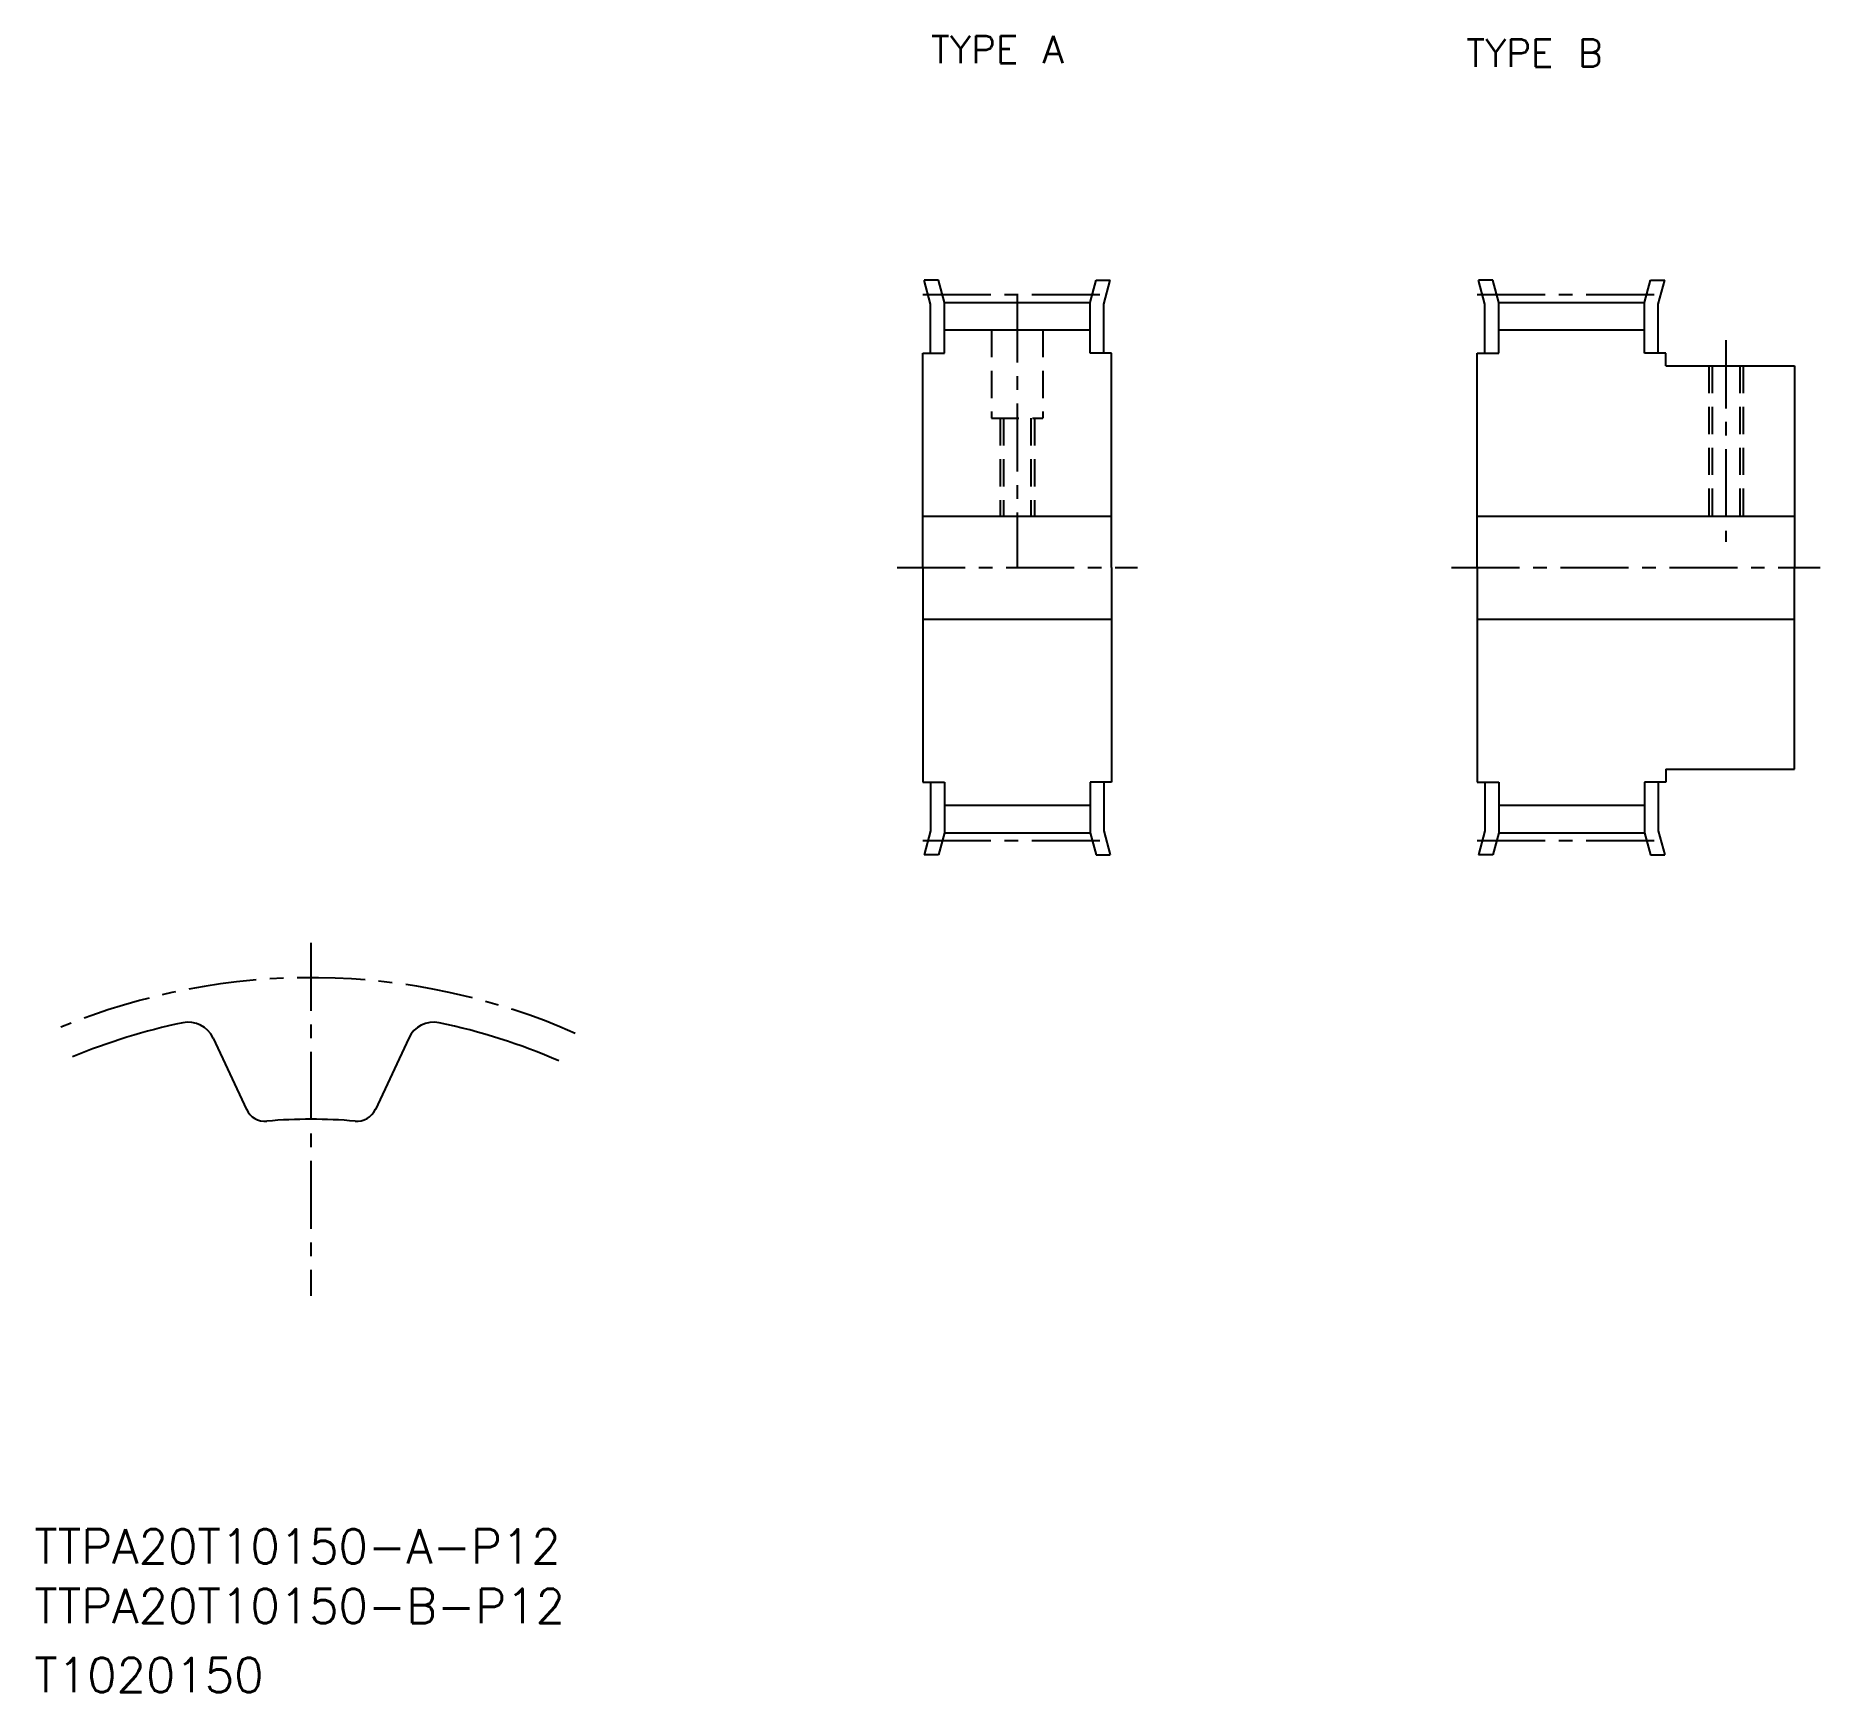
# Model space of a CAD drawing. Extents: x 10 to 218, y 10 to 203.
import ezdxf

# ---------------------------------------------------------------- set-up
doc = ezdxf.new("R2010")
doc.units = 0
doc.header["$LTSCALE"] = 0.25
doc.linetypes.add('CENTER', pattern=[50.8, 31.75, -6.35, 6.35, -6.35])
doc.linetypes.add('DASHED', pattern=[19.05, 12.7, -6.35])
doc.layers.get('0').update_dxf_attribs({"linetype": 'CONTINUOUS'})
doc.layers.add('CENTER', color=1, linetype='CENTER')
doc.styles.get("Standard").update_dxf_attribs({"font": 'txt.shx'})

msp = doc.modelspace()

# ---------------------------------------------------------------- linework, layer by layer
for p, q in [((114.52, 171.79), (113.76, 174.6)), ((115.42, 174.6), (113.76, 174.6)), ((116.12, 172), (115.42, 174.6)), ((133.12, 172), (133.81, 174.6)), ((133.81, 174.6), (135.47, 174.6)), ((134.72, 171.79), (135.47, 174.6)), ((179.15, 171.79), (178.4, 174.6)), ((180.06, 174.6), (178.4, 174.6)), ((180.75, 172), (180.06, 174.6)), ((197.75, 172), (198.45, 174.6)), ((198.45, 174.6), (200.11, 174.6)), ((199.35, 171.79), (200.11, 174.6)), ((114.52, 166.1), (114.52, 171.79)), ((116.12, 166.1), (116.12, 172)), ((116.12, 172), (133.12, 172)), ((133.12, 166.1), (133.12, 172)), ((134.72, 166.1), (134.72, 171.79)), ((179.15, 166.1), (179.15, 171.79)), ((180.75, 172), (197.75, 172)), ((180.75, 166.1), (180.75, 172)), ((197.75, 166.1), (197.75, 172)), ((199.35, 166.1), (199.35, 171.79)), ((116.12, 168.8), (133.12, 168.8)), ((180.75, 168.8), (197.75, 168.8)), ((113.62, 141.1), (113.62, 166.1)), ((113.62, 166.1), (116.12, 166.1)), ((135.62, 166.1), (133.12, 166.1)), ((135.62, 141.1), (135.62, 166.1)), ((178.25, 141.1), (178.25, 166.1)), ((178.25, 166.1), (180.75, 166.1)), ((200.25, 166.1), (197.75, 166.1)), ((200.25, 164.6), (200.25, 166.1)), ((200.25, 164.6), (215.25, 164.6)), ((215.25, 164.6), (215.25, 141.1)), ((113.62, 147.1), (135.62, 147.1)), ((178.25, 147.1), (215.25, 147.1)), ((113.62, 141.1), (113.62, 116.1)), ((135.62, 141.1), (135.62, 116.1)), ((178.25, 141.1), (178.25, 116.1)), ((215.25, 117.6), (215.25, 141.1)), ((113.62, 135.1), (135.62, 135.1)), ((178.25, 135.1), (215.25, 135.1)), ((200.25, 117.6), (215.25, 117.6)), ((200.25, 117.6), (200.25, 116.1)), ((113.62, 116.1), (116.12, 116.1)), ((114.52, 116.1), (114.52, 110.41)), ((116.12, 116.1), (116.12, 110.2)), ((133.12, 116.1), (133.12, 110.2)), ((135.62, 116.1), (133.12, 116.1)), ((134.72, 116.1), (134.72, 110.41)), ((178.25, 116.1), (180.75, 116.1)), ((179.15, 116.1), (179.15, 110.41)), ((180.75, 116.1), (180.75, 110.2)), ((197.75, 116.1), (197.75, 110.2)), ((200.25, 116.1), (197.75, 116.1)), ((199.35, 116.1), (199.35, 110.41)), ((116.12, 113.4), (133.12, 113.4)), ((180.75, 113.4), (197.75, 113.4)), ((114.52, 110.41), (113.76, 107.6)), ((134.72, 110.41), (135.47, 107.6)), ((179.15, 110.41), (178.4, 107.6)), ((199.35, 110.41), (200.11, 107.6)), ((116.12, 110.2), (115.42, 107.6)), ((116.12, 110.2), (133.12, 110.2)), ((133.12, 110.2), (133.81, 107.6)), ((180.75, 110.2), (180.06, 107.6)), ((180.75, 110.2), (197.75, 110.2)), ((197.75, 110.2), (198.45, 107.6)), ((115.42, 107.6), (113.76, 107.6)), ((133.81, 107.6), (135.47, 107.6)), ((180.06, 107.6), (178.4, 107.6)), ((198.45, 107.6), (200.11, 107.6)), ((30.87, 86.26), (34.75, 77.95)), ((53.66, 86.26), (49.79, 77.95))]:
    msp.add_line(p, q)
at = {"color": 3, "linetype": 'DASHED'}
for p, q in [((121.62, 168.8), (121.62, 158.5)), ((127.62, 168.8), (127.62, 158.5)), ((205.25, 164.6), (205.25, 147.1)), ((205.65, 164.6), (205.65, 147.1)), ((208.85, 164.6), (208.85, 147.1)), ((209.25, 164.6), (209.25, 147.1)), ((121.62, 158.5), (127.62, 158.5)), ((122.62, 158.5), (122.62, 147.1)), ((123.02, 158.5), (123.02, 147.1)), ((126.22, 158.5), (126.22, 147.1)), ((126.62, 158.5), (126.62, 147.1))]:
    msp.add_line(p, q, dxfattribs=at)
for centre, radius, start, end in [((42.27, 16.9), 72.7, 101.8695, 112.4966), ((27.97, 84.91), 3.2, 25, 101.8695), ((56.56, 84.91), 3.2, 78.1305, 155), ((42.27, 16.9), 72.7, 66.577, 78.1305), ((36.92, 78.97), 2.4, 205, 274.9213), ((47.61, 78.97), 2.4, 265.0787, 335), ((42.27, 16.9), 59.9, 85.0787, 94.9213)]:
    msp.add_arc(centre, radius, start, end)
at = {"layer": 'CENTER'}
for p, q in [((113.62, 172.93), (135.62, 172.93)), ((124.62, 172.93), (124.62, 141.1)), ((178.25, 172.93), (200.25, 172.93)), ((207.25, 167.6), (207.25, 144.1)), ((110.62, 141.1), (138.62, 141.1)), ((175.25, 141.1), (218.25, 141.1)), ((113.62, 109.27), (135.62, 109.27)), ((178.25, 109.27), (200.25, 109.27))]:
    msp.add_line(p, q, dxfattribs=at)
at = {"layer": 'CENTER', "color": 1, "linetype": 'CENTER'}
msp.add_line((42.27, 97.36), (42.27, 56.23), dxfattribs=at)
msp.add_arc((42.27, 16.9), 76.4, 66.2136, 112.4493, dxfattribs=at)

# ---------------------------------------------------------------- texts
for s, height, p in [('TYPE A', 3.2, (114.56, 199.9)), ('TYPE B', 3.2, (176.97, 199.48)), ('TTPA20T10150-A-P12', 4, (10, 25)), ('TTPA20T10150-B-P12', 4, (10, 18.07)), ('T1020150', 4, (10, 10))]:
    msp.add_text(s, height=height).set_placement(p)

doc.saveas('drawing.dxf')
